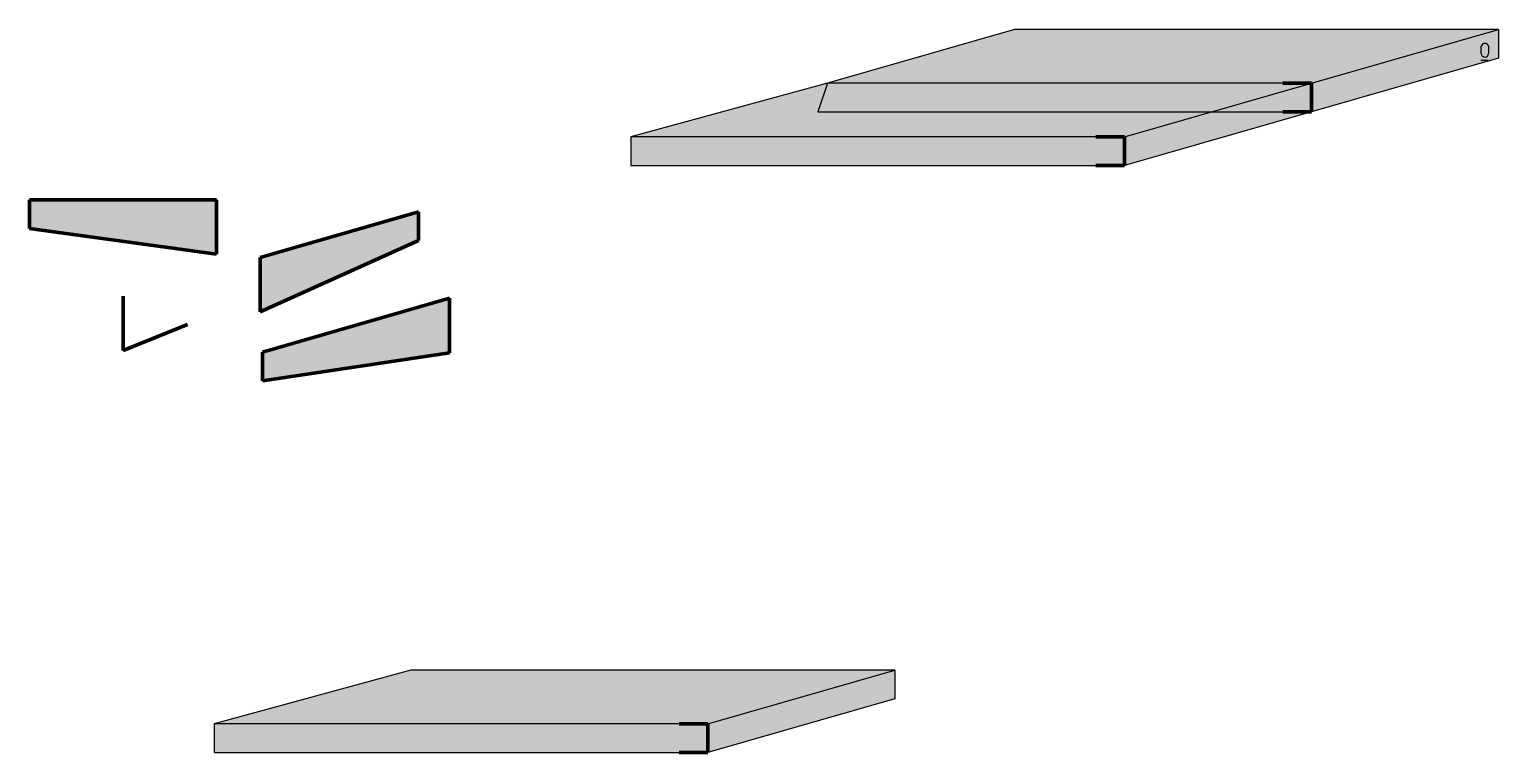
# Model space of a CAD drawing. Header units: millimetres. Extents: x 6614975 to 6624097, y 8742145 to 8746891.
# Drawn here: x 6620738.6 to 6620994.5, y 8745341 to 8745467 of the extents above; entities that cross this region are included whole.
import ezdxf

# ---------------------------------------------------------------- set-up
doc = ezdxf.new("R2010")
doc.units = ezdxf.units.MM

msp = doc.modelspace()

# ---------------------------------------------------------------- hatches: boundary and pattern name
at = {"lineweight": 211}
h = msp.add_hatch(color=8, dxfattribs=at)
h.dxf.hatch_style = 1
h.paths.add_polyline_path([(6620956.929, 8745457.616), (6620961.929, 8745457.616), (6620994.501, 8745466.988), (6620910.198, 8745466.988), (6620877.626, 8745457.616)])
h = msp.add_hatch(color=8, dxfattribs=at)
h.dxf.hatch_style = 1
h.paths.add_polyline_path([(6620994.501, 8745461.988), (6620994.501, 8745466.988), (6620961.929, 8745457.616), (6620961.929, 8745452.616)])
h = msp.add_hatch(color=8, dxfattribs=at)
h.dxf.hatch_style = 1
h.paths.add_polyline_path([(6620924.357, 8745448.244), (6620929.357, 8745448.244), (6620961.929, 8745457.616), (6620877.626, 8745457.616), (6620843.357, 8745448.244)])
h = msp.add_hatch(color=8, dxfattribs=at)
h.dxf.hatch_style = 1
h.paths.add_polyline_path([(6620961.929, 8745452.616), (6620961.929, 8745457.616), (6620956.929, 8745457.616), (6620877.626, 8745457.616), (6620875.929, 8745452.616), (6620956.929, 8745452.616)])
h = msp.add_hatch(color=8, dxfattribs=at)
h.dxf.hatch_style = 1
h.paths.add_polyline_path([(6620961.929, 8745452.616), (6620961.929, 8745457.616), (6620929.357, 8745448.244), (6620929.357, 8745443.244)])
h = msp.add_hatch(color=8, dxfattribs=at)
h.dxf.hatch_style = 1
h.paths.add_polyline_path([(6620929.357, 8745443.244), (6620929.357, 8745448.244), (6620924.357, 8745448.244), (6620843.357, 8745448.244), (6620843.357, 8745443.244), (6620924.357, 8745443.244)])
h = msp.add_hatch(color=9, dxfattribs=at)
h.dxf.hatch_style = 1
h.paths.add_polyline_path([(6620771.168, 8745432.3), (6620771.168, 8745437.3), (6620738.596, 8745437.3), (6620738.596, 8745432.3), (6620771.168, 8745427.8)])
h = msp.add_hatch(color=9, dxfattribs=at)
h.dxf.hatch_style = 1
h.paths.add_polyline_path([(6620806.365, 8745430.202), (6620806.365, 8745435.202), (6620778.793, 8745427.268), (6620778.793, 8745422.268), (6620778.793, 8745417.768)])
h = msp.add_hatch(color=9, dxfattribs=at)
h.dxf.hatch_style = 1
h.paths.add_polyline_path([(6620811.79, 8745420.139), (6620779.218, 8745410.766), (6620779.218, 8745405.766), (6620811.79, 8745410.639)])
h = msp.add_hatch(color=8, dxfattribs=at)
h.dxf.hatch_style = 1
h.paths.add_polyline_path([(6620851.768, 8745345.971), (6620856.768, 8745345.971), (6620889.34, 8745355.344), (6620805.037, 8745355.344), (6620770.768, 8745345.971)])
h = msp.add_hatch(color=8, dxfattribs=at)
h.dxf.hatch_style = 1
h.paths.add_polyline_path([(6620889.34, 8745350.344), (6620889.34, 8745355.344), (6620856.768, 8745345.971), (6620856.768, 8745340.971)])
h = msp.add_hatch(color=8, dxfattribs=at)
h.dxf.hatch_style = 1
h.paths.add_polyline_path([(6620856.768, 8745340.971), (6620856.768, 8745345.971), (6620851.768, 8745345.971), (6620770.768, 8745345.971), (6620770.768, 8745340.971), (6620851.768, 8745340.971)])

# ---------------------------------------------------------------- linework, layer by layer
at = {"color": 7, "lineweight": 211, "true_color": 0xffffff}
for p, q in [((6620956.929, 8745457.616), (6620961.929, 8745457.616)), ((6620961.929, 8745457.616), (6620961.929, 8745452.616)), ((6620956.929, 8745452.616), (6620961.929, 8745452.616)), ((6620924.357, 8745448.244), (6620929.357, 8745448.244)), ((6620929.357, 8745448.244), (6620929.357, 8745443.244)), ((6620924.357, 8745443.244), (6620929.357, 8745443.244)), ((6620851.768, 8745345.971), (6620856.768, 8745345.971)), ((6620856.768, 8745345.971), (6620856.768, 8745340.971)), ((6620851.768, 8745340.971), (6620856.768, 8745340.971))]:
    msp.add_line(p, q, dxfattribs=at)
at = {"color": 18, "lineweight": 211, "true_color": 0x000000}
for p, q in [((6620738.596, 8745432.3), (6620738.596, 8745437.3)), ((6620771.168, 8745437.3), (6620738.596, 8745437.3)), ((6620771.168, 8745432.3), (6620771.168, 8745437.3)), ((6620778.793, 8745427.268), (6620806.365, 8745435.202)), ((6620806.365, 8745435.202), (6620806.365, 8745430.202)), ((6620771.168, 8745427.8), (6620738.596, 8745432.3)), ((6620771.168, 8745427.8), (6620771.168, 8745432.3)), ((6620806.365, 8745430.202), (6620778.793, 8745417.768)), ((6620778.793, 8745422.268), (6620778.793, 8745427.268)), ((6620754.952, 8745415.524), (6620754.952, 8745420.524)), ((6620778.793, 8745422.268), (6620778.793, 8745417.768)), ((6620779.218, 8745410.766), (6620811.79, 8745420.139)), ((6620811.79, 8745420.139), (6620811.79, 8745410.639)), ((6620754.952, 8745411.024), (6620766.143, 8745415.542)), ((6620754.952, 8745415.524), (6620754.952, 8745411.024)), ((6620779.218, 8745410.766), (6620779.218, 8745405.766)), ((6620779.218, 8745405.766), (6620811.79, 8745410.639))]:
    msp.add_line(p, q, dxfattribs=at)
for points in [[(6620994.501, 8745466.988), (6620910.198, 8745466.988), (6620877.626, 8745457.616)], [(6620961.929, 8745457.616), (6620994.501, 8745466.988), (6620994.501, 8745461.988), (6620961.929, 8745452.616)], [(6620991.476, 8745462.783), (6620991.476, 8745464.063)], [(6620992.754, 8745464.063), (6620992.754, 8745462.783)], [(6620991.417, 8745461.61), (6620992.697, 8745461.61)], [(6620961.929, 8745457.616), (6620877.626, 8745457.616), (6620843.357, 8745448.244)], [(6620956.929, 8745457.616), (6620877.626, 8745457.616), (6620875.929, 8745452.616), (6620956.929, 8745452.616)], [(6620929.357, 8745448.244), (6620961.929, 8745457.616), (6620961.929, 8745452.616), (6620929.357, 8745443.244)], [(6620924.357, 8745448.244), (6620843.357, 8745448.244), (6620843.357, 8745443.244), (6620924.357, 8745443.244)], [(6620889.34, 8745355.344), (6620805.037, 8745355.344), (6620770.768, 8745345.971)], [(6620856.768, 8745345.971), (6620889.34, 8745355.344), (6620889.34, 8745350.344), (6620856.768, 8745340.971)], [(6620851.768, 8745345.971), (6620770.768, 8745345.971), (6620770.768, 8745340.971), (6620851.768, 8745340.971)]]:
    msp.add_lwpolyline(points)
for centre, radius, start, end in [((6620992.115, 8745463.865), 0.669, 17.21992, 162.78008), ((6620992.115, 8745462.784), 0.639, 180.05766, 0.05766)]:
    msp.add_arc(centre, radius, start, end)

doc.saveas('drawing.dxf')
